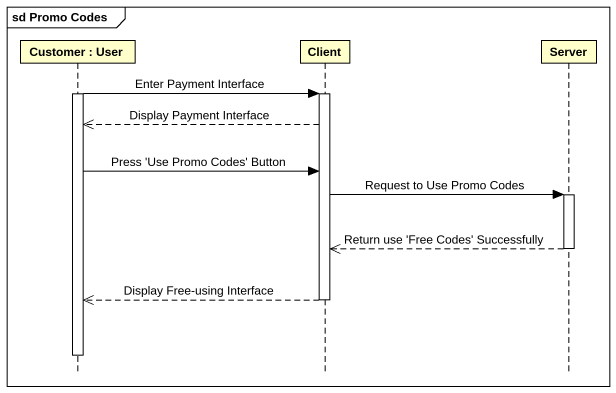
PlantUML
@startuml
mainframe sd Promo Codes
hide footbox
participant "Customer : User" as Customer
participant Client
participant Server

activate Customer
Customer -> Client : Enter Payment Interface
activate Client
Client -->> Customer : Display Payment Interface
Customer -> Client : Press 'Use Promo Codes' Button
Client -> Server : Request to Use Promo Codes
activate Server
Server -->> Client : Return use 'Free Codes' Successfully
deactivate Server
Client -->> Customer : Display Free-using Interface
deactivate Client
deactivate Customer
@enduml
